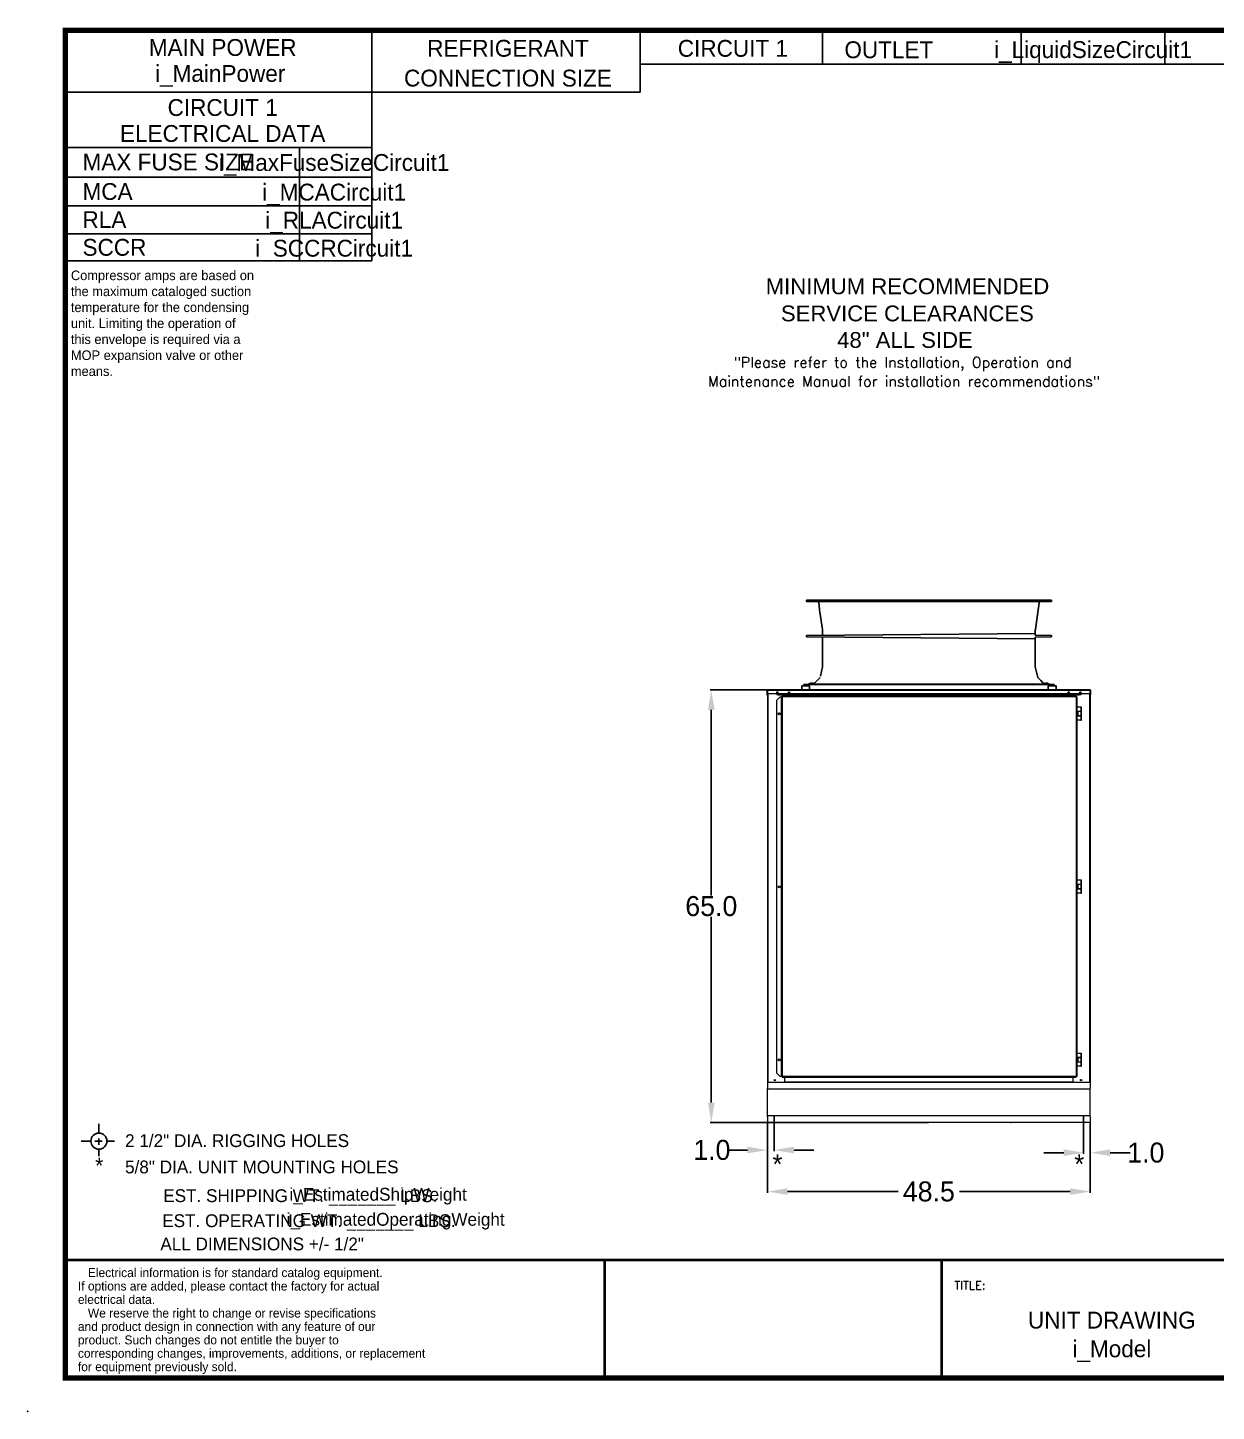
# Model space of a CAD drawing. Header units: inches. Extents: x 1284 to 1617, y -260 to -49.
# Drawn here: x 1283.8 to 1462.3, y -259.8 to -51.9 of the extents above; entities that cross this region are included whole.
import ezdxf
from ezdxf.enums import TextEntityAlignment as Align

# ---------------------------------------------------------------- set-up
doc = ezdxf.new("R2010")
doc.units = ezdxf.units.IN
doc.header["$MEASUREMENT"] = 0
doc.header["$PDSIZE"] = -1
for name, color, linetype in [('1F64', 7, 'Continuous'), ('C1E', 7, 'Continuous'), ('C1RC', 7, 'Continuous')]:
    doc.layers.add(name, color=color, linetype=linetype)
doc.styles.add('dimentions', font='arial.ttf')
doc.styles.add('SIMPLEX', font='SIMPLEX')
doc.dimstyles.get("Standard").update_dxf_attribs({"dimtxt": 3, "dimasz": 3, "dimexe": 0.18, "dimexo": 0.0625, "dimgap": 0.09, "dimtad": 0, "dimtih": 1, "dimtoh": 1, "dimdec": 1, "dimzin": 0, "dimdsep": 46, "dimtxsty": 'Standard', "dimcen": 0.09, "dimadec": 0, "dimazin": 0, "dimtfac": 1, "dimtdec": 1, "dimtofl": 0, "dimtmove": 0, "dimatfit": 3, "dimfxl": 1, "dimtolj": 1, "dimtzin": 0, "dimarcsym": 0})

# ---------------------------------------------------------------- blocks, each defined once
blk = doc.blocks.new('*D19')
at = {"color": 0, "lineweight": -2}
for p, q in [((1394.9, -216.47), (1394.9, -226.97)), ((1443.4, -216.47), (1443.4, -226.97)), ((1397.9, -226.79), (1414.56, -226.79)), ((1440.4, -226.79), (1423.74, -226.79))]:
    blk.add_line(p, q, dxfattribs=at)
at = {"color": 0}
for points in [[(1397.9, -226.29), (1397.9, -227.29), (1394.9, -226.79)], [(1440.4, -226.29), (1440.4, -227.29), (1443.4, -226.79)]]:
    blk.add_solid(points, dxfattribs=at)
at = {"layer": 'Defpoints', "color": 0}
for p in [(1394.9, -216.41), (1443.4, -216.41), (1443.4, -226.79)]:
    blk.add_point(p, dxfattribs=at)
at = {"color": 0, "insert": (1419.15, -226.79), "char_height": 3, "attachment_point": 5}
blk.add_mtext('\\A1;48.5', dxfattribs=at)
blk = doc.blocks.new('*D20')
at = {"color": 0, "lineweight": -2}
for p, q in [((1394.84, -151.41), (1386.3, -151.41)), ((1386.48, -154.41), (1386.48, -182.32)), ((1386.48, -213.41), (1386.48, -185.5)), ((1419.09, -216.41), (1386.3, -216.41))]:
    blk.add_line(p, q, dxfattribs=at)
at = {"color": 0}
for points in [[(1385.98, -154.41), (1386.98, -154.41), (1386.48, -151.41)], [(1385.98, -213.41), (1386.98, -213.41), (1386.48, -216.41)]]:
    blk.add_solid(points, dxfattribs=at)
at = {"layer": 'Defpoints', "color": 0}
for p in [(1386.48, -151.41), (1394.9, -151.41), (1419.15, -216.41)]:
    blk.add_point(p, dxfattribs=at)
at = {"color": 0, "insert": (1386.48, -183.91), "char_height": 3, "attachment_point": 5}
blk.add_mtext('\\A1;65.0', dxfattribs=at)
blk = doc.blocks.new('*D22')
at = {"color": 0, "lineweight": -2}
for p, q in [((1394.9, -216.37), (1394.9, -220.73)), ((1395.9, -217.47), (1395.9, -220.73)), ((1391.9, -220.55), (1388.9, -220.55)), ((1398.9, -220.55), (1401.9, -220.55))]:
    blk.add_line(p, q, dxfattribs=at)
at = {"color": 0}
for points in [[(1391.9, -220.05), (1391.9, -221.05), (1394.9, -220.55)], [(1398.9, -220.05), (1398.9, -221.05), (1395.9, -220.55)]]:
    blk.add_solid(points, dxfattribs=at)
at = {"layer": 'Defpoints', "color": 0}
for p in [(1394.9, -216.31), (1395.9, -217.41), (1394.9, -220.55)]:
    blk.add_point(p, dxfattribs=at)
at = {"color": 0, "insert": (1386.56, -220.55), "char_height": 3, "attachment_point": 5}
blk.add_mtext('\\A1;1.0', dxfattribs=at)
blk = doc.blocks.new('*D23')
at = {"color": 0, "lineweight": -2}
for p, q in [((1442.4, -217.47), (1442.4, -221.13)), ((1443.4, -216.54), (1443.4, -221.13)), ((1439.4, -220.95), (1436.4, -220.95)), ((1446.4, -220.95), (1449.4, -220.95))]:
    blk.add_line(p, q, dxfattribs=at)
at = {"color": 0}
for points in [[(1439.4, -220.45), (1439.4, -221.45), (1442.4, -220.95)], [(1446.4, -220.45), (1446.4, -221.45), (1443.4, -220.95)]]:
    blk.add_solid(points, dxfattribs=at)
at = {"layer": 'Defpoints', "color": 0}
for p in [(1442.4, -217.41), (1443.4, -216.47), (1443.4, -220.95)]:
    blk.add_point(p, dxfattribs=at)
at = {"color": 0, "insert": (1451.74, -220.95), "char_height": 3, "attachment_point": 5}
blk.add_mtext('\\A1;1.0', dxfattribs=at)

msp = doc.modelspace()

# ---------------------------------------------------------------- linework, layer by layer
at = {"color": 7, "linetype": 'Continuous', "lineweight": 15}
for p, q in [((1394.9, -151.49), (1394.82, -151.49)), ((1394.82, -151.49), (1394.82, -152.16)), ((1443.4, -151.41), (1394.9, -151.41)), ((1394.9, -151.49), (1394.9, -151.41)), ((1443.4, -151.49), (1394.9, -151.49)), ((1394.9, -152.02), (1394.9, -151.49)), ((1394.9, -151.49), (1394.9, -152.16)), ((1443.4, -151.49), (1443.4, -151.41)), ((1443.4, -152.02), (1443.4, -151.49)), ((1443.4, -152.16), (1443.4, -151.49)), ((1443.4, -151.49), (1443.47, -151.49)), ((1443.47, -152.16), (1443.47, -151.49)), ((1394.82, -152.16), (1394.9, -152.16)), ((1396.34, -152.02), (1394.9, -152.02)), ((1394.9, -152.02), (1394.9, -210.41)), ((1394.97, -152.02), (1394.97, -210.41)), ((1396.8, -152.47), (1396.3, -152.97)), ((1396.3, -209.01), (1396.3, -152.97)), ((1396.34, -152.02), (1396.34, -152.03)), ((1441.96, -152.02), (1396.34, -152.02)), ((1396.34, -152.03), (1396.34, -152.06)), ((1396.34, -152.03), (1441.96, -152.03)), ((1396.34, -152.06), (1396.34, -152.14)), ((1396.59, -152.08), (1396.34, -152.06)), ((1396.59, -152.15), (1396.34, -152.14)), ((1396.59, -152.08), (1396.59, -152.15)), ((1396.59, -152.08), (1441.71, -152.08)), ((1396.59, -152.15), (1441.71, -152.15)), ((1396.8, -152.47), (1397.04, -152.47)), ((1397.11, -152.47), (1397.04, -152.47)), ((1397.04, -152.47), (1397.04, -209.51)), ((1397.04, -209.51), (1397.04, -152.47)), ((1397.04, -152.47), (1397.04, -152.47)), ((1441.3, -152.39), (1397.11, -152.39)), ((1397.11, -152.39), (1397.11, -152.47)), ((1441.3, -152.47), (1397.11, -152.47)), ((1397.11, -152.47), (1397.11, -209.51)), ((1397.45, -152.15), (1397.45, -152.39)), ((1440.85, -152.39), (1440.85, -152.15)), ((1441.3, -152.47), (1441.3, -152.39)), ((1441.3, -152.47), (1441.3, -209.51)), ((1441.37, -152.47), (1441.3, -152.47)), ((1441.37, -152.47), (1441.37, -209.51)), ((1441.96, -152.06), (1441.71, -152.08)), ((1441.71, -152.08), (1441.71, -152.15)), ((1441.96, -152.14), (1441.71, -152.15)), ((1441.96, -152.03), (1441.96, -152.02)), ((1443.4, -152.02), (1441.96, -152.02)), ((1441.96, -152.06), (1441.96, -152.03)), ((1441.96, -152.06), (1441.96, -152.14)), ((1443.32, -210.41), (1443.32, -152.02)), ((1443.4, -152.02), (1443.4, -210.41)), ((1443.47, -152.16), (1443.4, -152.16)), ((1441.97, -154.02), (1441.37, -154.02)), ((1441.97, -154.65), (1441.37, -154.65)), ((1441.97, -155.32), (1441.37, -155.32)), ((1441.47, -154.67), (1441.47, -155.3)), ((1441.59, -154.67), (1441.47, -154.67)), ((1441.47, -155.3), (1441.59, -155.3)), ((1441.59, -155.3), (1441.59, -154.67)), ((1441.97, -154.67), (1441.59, -154.67)), ((1441.59, -155.3), (1441.97, -155.3)), ((1441.63, -154.67), (1441.63, -154.65)), ((1441.63, -155.32), (1441.63, -155.3)), ((1441.94, -154.65), (1441.94, -154.67)), ((1441.94, -155.3), (1441.94, -155.32)), ((1441.97, -154.02), (1441.97, -154.65)), ((1442.1, -154.02), (1441.97, -154.02)), ((1441.97, -154.65), (1442.1, -154.65)), ((1441.97, -154.67), (1441.97, -155.3)), ((1442.1, -154.67), (1441.97, -154.67)), ((1441.97, -155.3), (1442.1, -155.3)), ((1441.97, -155.32), (1441.97, -155.95)), ((1442.1, -155.32), (1441.97, -155.32)), ((1442.1, -154.65), (1442.1, -154.02)), ((1442.1, -155.3), (1442.1, -154.67)), ((1442.1, -155.95), (1442.1, -155.32)), ((1441.97, -155.95), (1441.37, -155.95)), ((1441.97, -155.95), (1442.1, -155.95)), ((1441.97, -180.02), (1441.37, -180.02)), ((1441.97, -180.65), (1441.37, -180.65)), ((1441.47, -180.67), (1441.47, -181.3)), ((1441.59, -180.67), (1441.47, -180.67)), ((1441.59, -181.3), (1441.59, -180.67)), ((1441.97, -180.67), (1441.59, -180.67)), ((1441.63, -180.67), (1441.63, -180.65)), ((1441.94, -180.65), (1441.94, -180.67)), ((1441.97, -180.02), (1441.97, -180.65)), ((1442.1, -180.02), (1441.97, -180.02)), ((1441.97, -180.65), (1442.1, -180.65)), ((1441.97, -180.67), (1441.97, -181.3)), ((1442.1, -180.67), (1441.97, -180.67)), ((1442.1, -180.65), (1442.1, -180.02)), ((1442.1, -181.3), (1442.1, -180.67)), ((1441.97, -181.32), (1441.37, -181.32)), ((1441.97, -181.95), (1441.37, -181.95)), ((1441.47, -181.3), (1441.59, -181.3)), ((1441.59, -181.3), (1441.97, -181.3)), ((1441.63, -181.32), (1441.63, -181.3)), ((1441.94, -181.3), (1441.94, -181.32)), ((1441.97, -181.3), (1442.1, -181.3)), ((1441.97, -181.32), (1441.97, -181.95)), ((1442.1, -181.32), (1441.97, -181.32)), ((1441.97, -181.95), (1442.1, -181.95)), ((1442.1, -181.95), (1442.1, -181.32)), ((1441.97, -206.02), (1441.37, -206.02)), ((1441.97, -206.65), (1441.37, -206.65)), ((1441.97, -207.32), (1441.37, -207.32)), ((1441.47, -206.67), (1441.47, -207.3)), ((1441.59, -206.67), (1441.47, -206.67)), ((1441.47, -207.3), (1441.59, -207.3)), ((1441.59, -207.3), (1441.59, -206.67)), ((1441.97, -206.67), (1441.59, -206.67)), ((1441.59, -207.3), (1441.97, -207.3)), ((1441.63, -206.67), (1441.63, -206.65)), ((1441.63, -207.32), (1441.63, -207.3)), ((1441.94, -206.65), (1441.94, -206.67)), ((1441.94, -207.3), (1441.94, -207.32)), ((1441.97, -206.02), (1441.97, -206.65)), ((1442.1, -206.02), (1441.97, -206.02)), ((1441.97, -206.65), (1442.1, -206.65)), ((1441.97, -206.67), (1441.97, -207.3)), ((1442.1, -206.67), (1441.97, -206.67)), ((1441.97, -207.3), (1442.1, -207.3)), ((1441.97, -207.32), (1441.97, -207.95)), ((1442.1, -207.32), (1441.97, -207.32)), ((1442.1, -206.65), (1442.1, -206.02)), ((1442.1, -207.3), (1442.1, -206.67)), ((1442.1, -207.95), (1442.1, -207.32)), ((1396.3, -209.01), (1396.8, -209.51)), ((1397.04, -209.51), (1396.8, -209.51)), ((1397.11, -209.51), (1397.04, -209.51)), ((1397.04, -209.51), (1397.04, -209.51)), ((1441.3, -209.51), (1397.11, -209.51)), ((1397.11, -209.51), (1397.11, -209.58)), ((1397.11, -209.58), (1441.3, -209.58)), ((1397.45, -209.58), (1397.45, -210.41)), ((1440.85, -210.41), (1440.85, -209.58)), ((1441.37, -209.51), (1441.3, -209.51)), ((1441.3, -209.58), (1441.3, -209.51)), ((1441.97, -207.95), (1441.37, -207.95)), ((1441.97, -207.95), (1442.1, -207.95)), ((1394.97, -210.41), (1394.9, -210.41)), ((1394.9, -210.41), (1394.9, -210.52)), ((1394.9, -210.52), (1394.9, -211.29)), ((1394.9, -215.54), (1394.9, -211.29)), ((1397.45, -210.41), (1394.97, -210.41)), ((1443.4, -211.41), (1394.97, -211.41)), ((1440.85, -210.34), (1397.45, -210.34)), ((1440.85, -210.41), (1397.45, -210.41)), ((1443.32, -210.41), (1440.85, -210.41)), ((1443.4, -210.41), (1443.32, -210.41)), ((1443.4, -210.41), (1443.4, -210.52)), ((1443.4, -210.52), (1443.4, -211.29)), ((1443.4, -215.54), (1443.4, -211.29)), ((1443.4, -215.41), (1394.9, -215.41)), ((1394.9, -215.54), (1394.9, -216.31)), ((1443.4, -215.54), (1443.4, -216.31)), ((1394.9, -216.31), (1394.9, -216.41)), ((1404.9, -216.41), (1394.9, -216.41)), ((1404.9, -216.41), (1406.76, -216.41)), ((1406.9, -216.41), (1406.76, -216.41)), ((1406.76, -216.41), (1406.76, -216.41)), ((1431.4, -216.41), (1406.9, -216.41)), ((1431.4, -216.41), (1431.53, -216.41)), ((1431.53, -216.41), (1431.53, -216.41)), ((1433.4, -216.41), (1431.53, -216.41)), ((1443.4, -216.41), (1433.4, -216.41)), ((1443.4, -216.31), (1443.4, -216.41))]:
    msp.add_line(p, q, dxfattribs=at)
at = {"color": 7}
for p, q in [((1395.9, -215.41), (1395.9, -217.41)), ((1442.4, -215.41), (1442.4, -217.41)), ((1394.9, -216.41), (1395.9, -216.41))]:
    msp.add_line(p, q, dxfattribs=at)
at = {"color": 7, "lineweight": 25}
for p, q in [((1294.5, -216.63), (1294.5, -217.9)), ((1291.85, -219.21), (1293.15, -219.21)), ((1293.89, -219.21), (1294.99, -219.21)), ((1294.5, -218.8), (1294.5, -219.77)), ((1295.73, -219.21), (1296.84, -219.21)), ((1294.5, -220.46), (1294.5, -221.46)), ((1370.47, -254.81), (1370.47, -237.09)), ((1421.09, -254.81), (1421.09, -237.09))]:
    msp.add_line(p, q, dxfattribs=at)
for points, const_width in [([(1289.47, -254.81), (1613.47, -254.81), (1613.47, -52.31), (1289.47, -52.31), (1289.47, -254.81)], 0.81), ([(1370.95, -237.09), (1289.47, -237.09)], 0.405), ([(1613.47, -237.09), (1370.47, -237.09), (1370.47, -254.81)], 0.405), ([(1421.09, -237.09), (1421.09, -254.81)], 0.405)]:
    msp.add_lwpolyline(points, dxfattribs=dict(at, const_width=const_width))
at = {"color": 7, "linetype": 'Continuous', "lineweight": 15}
for centre, radius in [((1396.4, -151.79), 0.0995), ((1398.15, -151.79), 0.0995), ((1440.15, -151.79), 0.0995), ((1441.9, -151.79), 0.0995), ((1396.66, -154.99), 0.156), ((1396.66, -180.99), 0.156), ((1396.66, -206.99), 0.156), ((1396.02, -210.04), 0.0995), ((1442.02, -210.04), 0.0995)]:
    msp.add_circle(centre, radius, dxfattribs=at)
at = {"color": 7, "lineweight": 25}
msp.add_circle((1294.5, -219.21), 1.21, dxfattribs=at)
at = {"color": 7, "linetype": 'Continuous', "lineweight": 15}
for centre, radius, start, end in [((1394.9, -151.49), 0.0757, 90, 180), ((1394.9, -151.49), 0.001, 90, 180), ((1443.4, -151.49), 0.0757, 0, 90), ((1443.4, -151.49), 0.001, 0, 90)]:
    msp.add_arc(centre, radius, start, end, dxfattribs=at)
at = {"color": 7, "lineweight": 25}
msp.add_point((1283.8, -259.81), dxfattribs=at)
at = {"layer": '1F64', "color": 7, "linetype": 'Continuous', "lineweight": 25}
for p, q in [((1400.76, -138.14), (1400.76, -137.91)), ((1432.18, -137.91), (1400.76, -137.91)), ((1401.41, -138.14), (1400.76, -138.14)), ((1432.18, -138.14), (1400.76, -138.14)), ((1402.46, -138.15), (1402.22, -138.15)), ((1402.68, -138.74), (1402.61, -138.29)), ((1402.75, -139.37), (1402.66, -138.74)), ((1437.57, -137.91), (1432.18, -137.91)), ((1437.57, -138.14), (1432.18, -138.14)), ((1435.67, -138.74), (1435.58, -139.37)), ((1435.71, -138.29), (1435.65, -138.74)), ((1436.11, -138.15), (1435.87, -138.15)), ((1437.57, -138.14), (1436.92, -138.14)), ((1437.57, -137.91), (1437.57, -138.14)), ((1403.16, -142.33), (1402.75, -139.37)), ((1435.58, -139.37), (1435.17, -142.33)), ((1400.76, -143.23), (1435.13, -142.93)), ((1400.76, -143.45), (1400.76, -143.23)), ((1435.13, -143.75), (1400.76, -143.45)), ((1403.2, -143.21), (1403.2, -142.87)), ((1435.13, -142.87), (1435.13, -143.21)), ((1435.13, -143.21), (1437.57, -143.23)), ((1437.57, -143.45), (1435.13, -143.47)), ((1437.57, -143.23), (1437.57, -143.45)), ((1403.2, -147.93), (1403.2, -143.47)), ((1435.13, -143.47), (1435.13, -147.93)), ((1402.36, -149.99), (1402.83, -149.53)), ((1403.2, -147.93), (1402.87, -149.36)), ((1435.13, -147.93), (1435.46, -149.36)), ((1435.46, -149.36), (1435.5, -149.53)), ((1435.5, -149.53), (1435.97, -149.99)), ((1400.07, -150.82), (1400.07, -151.41)), ((1400.07, -150.82), (1401.25, -150.82)), ((1401.25, -151.41), (1400.07, -151.41)), ((1400.36, -150.59), (1400.44, -150.59)), ((1400.36, -150.76), (1400.36, -150.59)), ((1400.38, -150.76), (1400.38, -150.59)), ((1400.44, -150.59), (1401.09, -150.58)), ((1401.09, -150.59), (1401.09, -150.51)), ((1401.09, -150.51), (1401.83, -150.51)), ((1401.09, -150.59), (1401.1, -150.59)), ((1401.1, -150.59), (1401.15, -150.59)), ((1401.25, -150.82), (1401.25, -151.41)), ((1437.08, -151.41), (1401.25, -151.41)), ((1401.29, -150.51), (1401.29, -150.48)), ((1401.29, -150.48), (1401.69, -150.48)), ((1401.44, -150.39), (1401.44, -150.39)), ((1401.69, -150.48), (1401.76, -150.48)), ((1402.04, -150.33), (1401.76, -150.48)), ((1401.76, -150.48), (1401.76, -150.51)), ((1401.83, -150.51), (1401.96, -150.51)), ((1401.96, -150.51), (1401.96, -150.59)), ((1436.37, -150.55), (1401.96, -150.55)), ((1401.96, -150.58), (1436.37, -150.58)), ((1402.38, -149.99), (1402.04, -150.33)), ((1402.13, -150.82), (1402.13, -150.82)), ((1436.28, -150.33), (1435.95, -149.99)), ((1436.57, -150.48), (1436.28, -150.33)), ((1436.37, -150.59), (1436.37, -150.51)), ((1436.37, -150.51), (1437.11, -150.51)), ((1436.57, -150.51), (1436.57, -150.48)), ((1436.57, -150.48), (1436.97, -150.48)), ((1436.7, -150.39), (1436.7, -150.39)), ((1436.71, -150.39), (1436.71, -150.39)), ((1436.76, -150.4), (1436.76, -150.39)), ((1436.79, -150.39), (1436.79, -150.39)), ((1436.86, -150.39), (1436.86, -150.39)), ((1436.89, -150.39), (1436.88, -150.39)), ((1436.88, -150.39), (1436.88, -150.4)), ((1436.89, -150.4), (1436.89, -150.39)), ((1436.9, -150.39), (1436.9, -150.39)), ((1436.9, -150.39), (1436.9, -150.39)), ((1436.97, -150.48), (1437.04, -150.48)), ((1437.04, -150.48), (1437.04, -150.51)), ((1437.08, -151.41), (1437.08, -150.82)), ((1437.08, -150.82), (1438.26, -150.82)), ((1438.26, -151.41), (1437.08, -151.41)), ((1437.11, -150.51), (1437.24, -150.51)), ((1437.17, -150.59), (1437.23, -150.59)), ((1437.23, -150.59), (1437.23, -150.59)), ((1437.24, -150.51), (1437.24, -150.59)), ((1437.24, -150.58), (1437.88, -150.59)), ((1437.88, -150.59), (1437.97, -150.59)), ((1437.95, -150.76), (1437.95, -150.59)), ((1437.97, -150.59), (1437.96, -150.76)), ((1437.97, -150.59), (1437.97, -150.59)), ((1438.26, -150.82), (1438.26, -151.41))]:
    msp.add_line(p, q, dxfattribs=at)
for centre, radius, start, end in [((1399.26, -142.87), 3.94, 0, 8.0002), ((1439.06, -142.87), 3.94, 171.9998, 180), ((1401.52, -150.69), 0.316, 111.9486, 137.4745), ((1401.52, -150.69), 0.316, 42.5255, 68.0156), ((1437.9, -150.76), 0.0591, 270, 359)]:
    msp.add_arc(centre, radius, start, end, dxfattribs=at)
for points, knots in [([(1402.22, -138.15), (1402.17, -138.15), (1402.08, -138.15), (1401.95, -138.15), (1401.82, -138.14), (1401.71, -138.14), (1401.6, -138.14), (1401.52, -138.14), (1401.46, -138.14), (1401.42, -138.14), (1401.41, -138.14), (1401.41, -138.14), (1401.41, -138.14)], [0, 0, 0, 0, 0.107042, 0.217187, 0.324229, 0.434374, 0.541414, 0.651557, 0.758592, 0.868733, 0.975764, 1, 1, 1, 1]), ([(1401.53, -138.14), (1401.53, -138.14), (1401.54, -138.14), (1401.58, -138.14), (1401.65, -138.14), (1401.73, -138.14), (1401.82, -138.14), (1401.9, -138.14), (1401.97, -138.14), (1402.02, -138.14), (1402.04, -138.14), (1402.04, -138.14), (1402.03, -138.14), (1401.99, -138.14), (1401.93, -138.14), (1401.84, -138.14), (1401.76, -138.14), (1401.67, -138.14), (1401.6, -138.14), (1401.55, -138.14), (1401.53, -138.14), (1401.53, -138.14), (1401.53, -138.14)], [0, 0, 0, 0, 0.053685, 0.107368, 0.161055, 0.214742, 0.268432, 0.322121, 0.375809, 0.429494, 0.483179, 0.5, 0.553685, 0.607369, 0.661055, 0.714742, 0.768431, 0.822121, 0.875809, 0.929494, 0.983179, 1, 1, 1, 1]), ([(1402.46, -138.15), (1402.48, -138.15), (1402.51, -138.16), (1402.56, -138.18), (1402.59, -138.22), (1402.61, -138.26), (1402.61, -138.28), (1402.61, -138.29)], [0, 0, 0, 0, 0.237768, 0.475541, 0.713069, 0.950081, 1, 1, 1, 1]), ([(1404.2, -138.14), (1404.19, -138.14), (1404.17, -138.14), (1404.18, -138.14), (1404.22, -138.14), (1404.28, -138.14), (1404.36, -138.14), (1404.45, -138.14), (1404.53, -138.14), (1404.61, -138.14), (1404.65, -138.14), (1404.68, -138.14), (1404.69, -138.14), (1404.68, -138.14), (1404.64, -138.14), (1404.58, -138.14), (1404.5, -138.14), (1404.42, -138.14), (1404.33, -138.14), (1404.26, -138.14), (1404.22, -138.14), (1404.2, -138.14), (1404.2, -138.14)], [0, 0, 0, 0, 0.053684, 0.107369, 0.161054, 0.214742, 0.268431, 0.32212, 0.375808, 0.429494, 0.483178, 0.5, 0.553684, 0.607369, 0.661055, 0.714742, 0.768431, 0.82212, 0.875808, 0.929494, 0.983179, 1, 1, 1, 1]), ([(1409.14, -138.14), (1409.12, -138.14), (1409.08, -138.14), (1409.06, -138.14), (1409.07, -138.14), (1409.1, -138.14), (1409.16, -138.14), (1409.24, -138.14), (1409.32, -138.14), (1409.41, -138.14), (1409.47, -138.14), (1409.52, -138.14), (1409.56, -138.14), (1409.58, -138.14), (1409.57, -138.14), (1409.54, -138.14), (1409.48, -138.14), (1409.41, -138.14), (1409.32, -138.14), (1409.23, -138.14), (1409.17, -138.14), (1409.15, -138.14), (1409.14, -138.14)], [0, 0, 0, 0, 0.053685, 0.107369, 0.161054, 0.214742, 0.268431, 0.32212, 0.375808, 0.429494, 0.483179, 0.5, 0.553684, 0.607369, 0.661054, 0.714742, 0.768431, 0.82212, 0.875808, 0.929494, 0.983179, 1, 1, 1, 1]), ([(1429.1, -138.14), (1429.08, -138.14), (1429.02, -138.14), (1428.93, -138.14), (1428.85, -138.14), (1428.79, -138.14), (1428.76, -138.14), (1428.75, -138.14), (1428.77, -138.14), (1428.81, -138.14), (1428.87, -138.14), (1428.93, -138.14), (1428.99, -138.14), (1429.08, -138.14), (1429.16, -138.14), (1429.22, -138.14), (1429.26, -138.14), (1429.27, -138.14), (1429.25, -138.14), (1429.2, -138.14), (1429.15, -138.14), (1429.11, -138.14), (1429.1, -138.14)], [0, 0, 0, 0, 0.053684, 0.107369, 0.161054, 0.214742, 0.268431, 0.32212, 0.375808, 0.429494, 0.483178, 0.5, 0.553684, 0.607369, 0.661055, 0.714742, 0.768431, 0.82212, 0.875808, 0.929494, 0.983179, 1, 1, 1, 1]), ([(1434.08, -138.14), (1434.05, -138.14), (1434.01, -138.14), (1433.92, -138.14), (1433.84, -138.14), (1433.75, -138.14), (1433.69, -138.14), (1433.65, -138.14), (1433.63, -138.14), (1433.65, -138.14), (1433.68, -138.14), (1433.73, -138.14), (1433.78, -138.14), (1433.87, -138.14), (1433.95, -138.14), (1434.03, -138.14), (1434.1, -138.14), (1434.14, -138.14), (1434.15, -138.14), (1434.14, -138.14), (1434.11, -138.14), (1434.08, -138.14), (1434.08, -138.14)], [0, 0, 0, 0, 0.053685, 0.107369, 0.161054, 0.214742, 0.268431, 0.32212, 0.375808, 0.429494, 0.483179, 0.5, 0.553684, 0.607369, 0.661054, 0.714742, 0.768431, 0.82212, 0.875808, 0.929494, 0.983179, 1, 1, 1, 1]), ([(1435.71, -138.29), (1435.72, -138.27), (1435.73, -138.23), (1435.76, -138.19), (1435.8, -138.16), (1435.84, -138.15), (1435.86, -138.15), (1435.87, -138.15)], [0, 0, 0, 0, 0.236553, 0.473094, 0.709954, 0.947343, 1, 1, 1, 1]), ([(1436.92, -138.14), (1436.92, -138.14), (1436.92, -138.14), (1436.89, -138.14), (1436.83, -138.14), (1436.76, -138.14), (1436.67, -138.14), (1436.56, -138.14), (1436.44, -138.15), (1436.3, -138.15), (1436.19, -138.15), (1436.13, -138.15), (1436.11, -138.15)], [0, 0, 0, 0, 0.085907, 0.192945, 0.303087, 0.410126, 0.520268, 0.62731, 0.737455, 0.844501, 0.954651, 1, 1, 1, 1]), ([(1436.78, -138.14), (1436.76, -138.14), (1436.74, -138.14), (1436.66, -138.14), (1436.58, -138.14), (1436.49, -138.14), (1436.41, -138.14), (1436.34, -138.14), (1436.3, -138.14), (1436.28, -138.14), (1436.29, -138.14), (1436.31, -138.14), (1436.35, -138.14), (1436.41, -138.14), (1436.5, -138.14), (1436.58, -138.14), (1436.67, -138.14), (1436.73, -138.14), (1436.78, -138.14), (1436.8, -138.14), (1436.79, -138.14), (1436.78, -138.14), (1436.78, -138.14)], [0, 0, 0, 0, 0.053684, 0.107369, 0.161054, 0.214742, 0.268431, 0.32212, 0.375808, 0.429494, 0.483179, 0.5, 0.553684, 0.607368, 0.661054, 0.714742, 0.768431, 0.82212, 0.875808, 0.929494, 0.983178, 1, 1, 1, 1]), ([(1400.36, -150.59), (1400.36, -150.59), (1400.36, -150.59), (1400.36, -150.59), (1400.36, -150.59)], [0, 0, 0, 0, 0.999997, 1, 1, 1, 1]), ([(1400.36, -150.59), (1400.36, -150.59), (1400.36, -150.59), (1400.37, -150.59), (1400.37, -150.59), (1400.38, -150.59)], [0, 0, 0, 0, 0.5, 0.5, 1, 1, 1, 1]), ([(1400.36, -150.76), (1400.36, -150.77), (1400.36, -150.78), (1400.37, -150.79), (1400.38, -150.8), (1400.39, -150.81), (1400.39, -150.81), (1400.41, -150.82), (1400.42, -150.82), (1400.42, -150.82)], [0, 0, 0, 0, 0.25, 0.25, 0.5, 0.5, 0.75, 0.75, 1, 1, 1, 1]), ([(1400.44, -150.82), (1400.43, -150.82), (1400.42, -150.82), (1400.4, -150.8), (1400.38, -150.79), (1400.38, -150.77), (1400.38, -150.76)], [0, 0, 0, 0, 0.250003, 0.500004, 0.750006, 1, 1, 1, 1]), ([(1401.15, -150.59), (1401.18, -150.59), (1401.21, -150.59), (1401.26, -150.59), (1401.26, -150.59), (1401.28, -150.59), (1401.29, -150.59), (1401.32, -150.59), (1401.34, -150.59), (1401.38, -150.59), (1401.39, -150.59), (1401.41, -150.59), (1401.42, -150.59), (1401.46, -150.59), (1401.48, -150.59), (1401.51, -150.59), (1401.53, -150.59), (1401.55, -150.59), (1401.56, -150.59), (1401.6, -150.59), (1401.62, -150.59), (1401.65, -150.59), (1401.66, -150.59), (1401.69, -150.59), (1401.7, -150.59), (1401.73, -150.59), (1401.75, -150.59), (1401.79, -150.59), (1401.8, -150.59), (1401.84, -150.59), (1401.85, -150.59), (1401.88, -150.59), (1401.89, -150.59), (1401.92, -150.59), (1401.93, -150.59), (1401.94, -150.59), (1401.95, -150.59), (1401.95, -150.59), (1401.96, -150.59), (1401.96, -150.59)], [0, 0, 0, 0, 0.125, 0.125, 0.15625, 0.15625, 0.1875, 0.1875, 0.25, 0.25, 0.28125, 0.28125, 0.3125, 0.3125, 0.375, 0.375, 0.40625, 0.40625, 0.4375, 0.4375, 0.5, 0.5, 0.53125, 0.53125, 0.5625, 0.5625, 0.625, 0.625, 0.6875, 0.6875, 0.75, 0.75, 0.8125, 0.8125, 0.875, 0.875, 0.9375, 0.9375, 1, 1, 1, 1]), ([(1401.4, -150.4), (1401.4, -150.4), (1401.4, -150.4), (1401.4, -150.4), (1401.41, -150.4), (1401.41, -150.39), (1401.42, -150.39), (1401.43, -150.39), (1401.43, -150.39)], [0, 0, 0, 0, 0.014816, 0.128804, 0.369196, 0.609467, 0.853324, 1, 1, 1, 1]), ([(1401.44, -150.39), (1401.44, -150.39), (1401.44, -150.39), (1401.44, -150.39), (1401.43, -150.39), (1401.43, -150.39), (1401.43, -150.39)], [0, 0, 0, 0, 0.327625, 0.645743, 0.962962, 1, 1, 1, 1]), ([(1401.44, -150.39), (1401.44, -150.39), (1401.44, -150.39), (1401.45, -150.39), (1401.46, -150.4), (1401.47, -150.4), (1401.48, -150.39), (1401.5, -150.39), (1401.5, -150.39), (1401.51, -150.39)], [0, 0, 0, 0, 0.095307, 0.250124, 0.40119, 0.547904, 0.692937, 0.839576, 1, 1, 1, 1]), ([(1401.54, -150.39), (1401.53, -150.39), (1401.53, -150.39), (1401.52, -150.39), (1401.51, -150.39), (1401.51, -150.39)], [0, 0, 0, 0, 0.5, 0.5, 1, 1, 1, 1]), ([(1401.54, -150.39), (1401.54, -150.39), (1401.55, -150.39), (1401.56, -150.39), (1401.58, -150.4), (1401.59, -150.4), (1401.6, -150.39), (1401.6, -150.39), (1401.6, -150.39), (1401.6, -150.39)], [0, 0, 0, 0, 0.154655, 0.309459, 0.460521, 0.607228, 0.75226, 0.898895, 1, 1, 1, 1]), ([(1401.62, -150.39), (1401.61, -150.39), (1401.61, -150.39), (1401.6, -150.39), (1401.6, -150.39), (1401.6, -150.39)], [0, 0, 0, 0, 0.336266, 0.673008, 1, 1, 1, 1]), ([(1401.6, -150.39), (1401.6, -150.39), (1401.6, -150.39), (1401.6, -150.39), (1401.6, -150.39)], [0, 0, 0, 0, 0.722606, 1, 1, 1, 1]), ([(1401.62, -150.39), (1401.62, -150.39), (1401.63, -150.39), (1401.64, -150.39), (1401.64, -150.4), (1401.64, -150.4), (1401.64, -150.4)], [0, 0, 0, 0, 0.310012, 0.620284, 0.923072, 1, 1, 1, 1]), ([(1436.38, -150.59), (1436.38, -150.59), (1436.38, -150.59), (1436.43, -150.59), (1436.53, -150.59), (1436.66, -150.59), (1436.81, -150.59), (1436.95, -150.59), (1437.05, -150.59), (1437.12, -150.59), (1437.15, -150.59), (1437.17, -150.59)], [0, 0, 0, 0, 0.08774, 0.218186, 0.348637, 0.479093, 0.609552, 0.740009, 0.870464, 0.911349, 1, 1, 1, 1]), ([(1436.57, -150.47), (1436.59, -150.46), (1436.61, -150.44), (1436.65, -150.41), (1436.68, -150.4), (1436.7, -150.39)], [0, 0, 0, 0, 0.351375, 0.742096, 1, 1, 1, 1]), ([(1436.69, -150.4), (1436.69, -150.4), (1436.69, -150.4), (1436.69, -150.4), (1436.7, -150.39), (1436.71, -150.39), (1436.72, -150.39), (1436.72, -150.39)], [0, 0, 0, 0, 0.0732586, 0.3003068, 0.5247839, 0.751732, 1, 1, 1, 1]), ([(1436.7, -150.39), (1436.71, -150.39), (1436.71, -150.39), (1436.71, -150.39), (1436.71, -150.39), (1436.71, -150.39)], [0, 0, 0, 0, 0.352869, 0.706243, 1, 1, 1, 1]), ([(1436.74, -150.39), (1436.74, -150.39), (1436.74, -150.39), (1436.74, -150.39), (1436.73, -150.39), (1436.73, -150.39), (1436.72, -150.39), (1436.72, -150.39)], [0, 0, 0, 0, 0.246496, 0.493367, 0.733073, 0.972083, 1, 1, 1, 1]), ([(1436.74, -150.39), (1436.75, -150.39), (1436.75, -150.39), (1436.76, -150.39), (1436.77, -150.4), (1436.78, -150.4), (1436.79, -150.39), (1436.81, -150.39), (1436.81, -150.39), (1436.82, -150.39)], [0, 0, 0, 0, 0.145992, 0.292129, 0.434742, 0.573234, 0.710145, 0.848574, 1, 1, 1, 1]), ([(1436.76, -150.39), (1436.76, -150.39), (1436.76, -150.39), (1436.75, -150.39), (1436.75, -150.39)], [0, 0, 0, 0, 0.874189, 1, 1, 1, 1]), ([(1436.76, -150.39), (1436.77, -150.39), (1436.77, -150.39), (1436.78, -150.39), (1436.79, -150.39), (1436.79, -150.39)], [0, 0, 0, 0, 0.5, 0.5, 1, 1, 1, 1]), ([(1436.8, -150.39), (1436.8, -150.39), (1436.8, -150.39), (1436.8, -150.39), (1436.79, -150.39)], [0, 0, 0, 0, 0.095383, 1, 1, 1, 1]), ([(1436.84, -150.39), (1436.84, -150.39), (1436.84, -150.39), (1436.83, -150.39), (1436.82, -150.39), (1436.82, -150.39), (1436.82, -150.39), (1436.82, -150.39)], [0, 0, 0, 0, 0.246483, 0.493347, 0.733061, 0.972099, 1, 1, 1, 1]), ([(1436.84, -150.39), (1436.85, -150.39), (1436.86, -150.39), (1436.87, -150.39), (1436.88, -150.4), (1436.89, -150.4), (1436.9, -150.4), (1436.9, -150.39), (1436.9, -150.39), (1436.9, -150.39)], [0, 0, 0, 0, 0.175487, 0.351146, 0.522558, 0.601245, 0.767206, 0.93307, 1, 1, 1, 1]), ([(1436.86, -150.39), (1436.86, -150.39), (1436.86, -150.39), (1436.86, -150.39), (1436.86, -150.39)], [0, 0, 0, 0, 0.874185, 1, 1, 1, 1]), ([(1436.86, -150.39), (1436.87, -150.39), (1436.87, -150.39), (1436.87, -150.39), (1436.88, -150.39), (1436.88, -150.39), (1436.88, -150.39), (1436.88, -150.39)], [0, 0, 0, 0, 0.2464974, 0.4933322, 0.7330389, 0.972083, 1, 1, 1, 1]), ([(1436.89, -150.39), (1436.89, -150.39), (1436.89, -150.39), (1436.9, -150.39), (1436.9, -150.39), (1436.9, -150.39)], [0, 0, 0, 0, 0.1143518, 0.9074961, 1, 1, 1, 1]), ([(1436.9, -150.39), (1436.91, -150.39), (1436.91, -150.39), (1436.91, -150.39), (1436.91, -150.39)], [0, 0, 0, 0, 0.874699, 1, 1, 1, 1]), ([(1436.9, -150.39), (1436.9, -150.39), (1436.9, -150.39), (1436.9, -150.39), (1436.9, -150.39)], [0, 0, 0, 0, 0.4996563, 1, 1, 1, 1]), ([(1436.91, -150.39), (1436.93, -150.4), (1436.96, -150.41), (1437, -150.44), (1437.03, -150.47), (1437.04, -150.48)], [0, 0, 0, 0, 0.327422, 0.724009, 1, 1, 1, 1]), ([(1437.24, -150.59), (1437.25, -150.59), (1437.28, -150.59), (1437.35, -150.59), (1437.41, -150.59), (1437.46, -150.59), (1437.5, -150.59), (1437.52, -150.59), (1437.52, -150.59), (1437.51, -150.59), (1437.48, -150.59), (1437.43, -150.59), (1437.37, -150.59), (1437.3, -150.59), (1437.26, -150.59), (1437.24, -150.59)], [0, 0, 0, 0, 0.056542, 0.140133, 0.223723, 0.307311, 0.390897, 0.474479, 0.500668, 0.584253, 0.667837, 0.751422, 0.835011, 0.918601, 1, 1, 1, 1]), ([(1437.89, -150.82), (1437.9, -150.82), (1437.9, -150.82), (1437.92, -150.81), (1437.92, -150.81), (1437.93, -150.8), (1437.94, -150.79), (1437.94, -150.78), (1437.95, -150.77), (1437.95, -150.76)], [0, 0, 0, 0, 0.25, 0.25, 0.5, 0.5, 0.75, 0.75, 1, 1, 1, 1]), ([(1437.95, -150.59), (1437.95, -150.59), (1437.96, -150.59), (1437.96, -150.59), (1437.97, -150.59), (1437.97, -150.59)], [0, 0, 0, 0, 0.5, 0.5, 1, 1, 1, 1])]:
    msp.add_open_spline(points, degree=3, knots=knots, dxfattribs=at)
for points in [[(1400.38, -150.76), (1400.37, -150.76), (1400.36, -150.76), (1400.36, -150.76)], [(1436.7, -150.39), (1436.7, -150.39), (1436.69, -150.39), (1436.69, -150.39)], [(1437.96, -150.76), (1437.96, -150.76), (1437.96, -150.76), (1437.95, -150.76)]]:
    msp.add_open_spline(points, degree=3, dxfattribs=at)
at = {"layer": 'C1E', "color": 7, "lineweight": 25}
for p, q in [((1335.51, -52.31), (1335.51, -86.95)), ((1335.51, -61.58), (1289.47, -61.58)), ((1335.51, -69.93), (1289.72, -69.93)), ((1324.61, -69.93), (1324.61, -86.95)), ((1289.71, -74.36), (1335.51, -74.36)), ((1289.6, -78.68), (1335.51, -78.68)), ((1289.39, -82.89), (1335.51, -82.89)), ((1289.4, -86.95), (1335.51, -86.95))]:
    msp.add_line(p, q, dxfattribs=at)
at = {"layer": 'C1RC', "color": 7, "lineweight": 25}
for p, q in [((1335.51, -61.58), (1335.51, -52.31)), ((1375.8, -57.38), (1375.8, -52.31)), ((1403.16, -57.38), (1403.16, -52.31)), ((1433.01, -57.38), (1433.01, -52.31)), ((1454.61, -57.38), (1454.61, -52.31)), ((1454.61, -57.38), (1375.8, -57.38)), ((1375.8, -57.38), (1375.8, -61.6)), ((1454.61, -57.38), (1520.34, -57.38)), ((1335.58, -61.59), (1375.8, -61.6))]:
    msp.add_line(p, q, dxfattribs=at)

# ---------------------------------------------------------------- texts
at = {"color": 7, "lineweight": 25}
for s, height, style, p in [('MINIMUM RECOMMENDED', 2.376, 'dimentions', (1394.65, -91.95)), ('SERVICE CLEARANCES', 2.376, 'dimentions', (1396.93, -96.03)), ('48" ALL SIDE ', 2.376, 'dimentions', (1405.38, -100.02)), ('TITLE:', 1.266, 'SIMPLEX', (1422.99, -241.52))]:
    msp.add_text(s, height=height, dxfattribs=dict(at, style=style)).set_placement(p)
at = {"color": 7, "lineweight": 25, "style": 'SIMPLEX'}
for s, p in [('"Please refer to the Installation, Operation and', (1415.22, -102.98)), ('Maintenance Manual for installation recommendations"', (1415.41, -105.84))]:
    msp.add_text(s, height=1.5777, dxfattribs=at).set_placement(p, align=Align.CENTER)
at = {"color": 7, "lineweight": 25}
for s, height, p in [('2 1/2" DIA. RIGGING HOLES', 1.9237, (1298.43, -220.1)), ('5/8" DIA. UNIT MOUNTING HOLES', 1.9237, (1298.43, -224.05)), ('   Electrical information is for standard catalog equipment.', 1.3443, (1291.35, -239.64)), ('If options are added, please contact the factory for actual', 1.3443, (1291.35, -241.66)), ('electrical data.', 1.3443, (1291.35, -243.67)), ('   We reserve the right to change or revise specifications', 1.3443, (1291.35, -245.72)), ('and product design in connection with any feature of our', 1.3443, (1291.35, -247.73)), ('product. Such changes do not entitle the buyer to', 1.3443, (1291.35, -249.75)), ('corresponding changes, improvements, additions, or replacement ', 1.3443, (1291.35, -251.76)), ('for equipment previously sold.', 1.3443, (1291.35, -253.78))]:
    msp.add_text(s, height=height, dxfattribs=at).set_placement(p)
for s, height, p in [('*', 2.37, (1294.55, -224.08)), ('EST. SHIPPING WT. _______ LBS.', 1.9237, (1324.75, -228.37)), ('i_EstimatedShipWeight', 1.926, (1336.44, -228.16)), ('EST. OPERATING WT. _______ LBS.', 1.9237, (1326.03, -232.13)), ('i_EstimatedOperatingWeight', 1.9237, (1339.07, -231.92)), ('ALL DIMENSIONS +/- 1/2"', 1.9237, (1319.02, -235.62)), ('UNIT DRAWING', 2.5312, (1446.64, -247.37)), ('i_Model', 2.531, (1446.64, -251.68))]:
    msp.add_text(s, height=height, dxfattribs=at).set_placement(p, align=Align.CENTER)
at = {"color": 7}
msp.add_text('*', height=2.89, dxfattribs=at).set_placement((1395.67, -224.1))
at = {"color": 7, "text_generation_flag": 2}
msp.add_text('*', height=2.89, dxfattribs=at).set_placement((1442.5, -224.1))
at = {"color": 7, "insert": (1289.76, -88.4), "char_height": 1.44, "attachment_point": 1}
msp.add_mtext_dynamic_manual_height_columns(' Compressor amps are based on \\P the maximum cataloged suction \\P temperature for the condensing \\P unit. Limiting the operation of \\P this envelope is required via a \\P MOP expansion valve or other \\P means.', width=45.7799, gutter_width=144.43, heights=[29.63], dxfattribs=at)
at = {"layer": 'C1E', "color": 7, "lineweight": 25}
for s, height, p in [('MAIN POWER', 2.531, (1313.09, -56.15)), ('i_MainPower', 2.5312, (1312.72, -60.05)), ('CIRCUIT 1', 2.531, (1313.09, -65.17)), ('ELECTRICAL DATA', 2.5312, (1313.09, -69.07)), ('i_MaxFuseSizeCircuit1', 2.5312, (1329.83, -73.43)), ('i_MCACircuit1', 2.5312, (1329.83, -77.88)), ('i_RLACircuit1', 2.5312, (1329.83, -82.1)), ('i_SCCRCircuit1', 2.5312, (1329.83, -86.31))]:
    msp.add_text(s, height=height, dxfattribs=at).set_placement(p, align=Align.CENTER)
for s, height, p in [('MAX FUSE SIZE', 2.5312, (1292.04, -73.35)), ('MCA', 2.531, (1292.04, -77.79)), ('RLA', 2.531, (1292.04, -82.01)), ('SCCR', 2.531, (1292.04, -86.18))]:
    msp.add_text(s, height=height, dxfattribs=at).set_placement(p)
at = {"layer": 'C1RC', "color": 7, "lineweight": 25}
for s, height, p in [('REFRIGERANT', 2.5312, (1355.94, -56.27)), ('CIRCUIT 1', 2.531, (1389.72, -56.28)), ('i_LiquidSizeCircuit1', 2.5312, (1443.81, -56.47)), ('CONNECTION SIZE', 2.5312, (1355.94, -60.75))]:
    msp.add_text(s, height=height, dxfattribs=at).set_placement(p, align=Align.CENTER)
msp.add_text('OUTLET', height=2.531, dxfattribs=at).set_placement((1406.47, -57.25), align=Align.BOTTOM_LEFT)

# ---------------------------------------------------------------- dimensions: what is measured, and where the dimension line sits
at = {"color": 7}
dim = msp.add_linear_dim(base=(1386.48, -151.41), p1=(1419.15, -216.41), p2=(1394.9, -151.41), angle=90, dimstyle='Standard', override={"dimrnd": 0}, dxfattribs=at)
dim.commit()
dim.dimension.update_dxf_attribs({"geometry": '*D20', "text_midpoint": (1386.48, -183.91)})
for base, p1, p2, picture, middle in [((1394.9, -220.55), (1395.9, -217.41), (1394.9, -216.31), '*D22', (1386.56, -220.55)), ((1443.4, -226.79), (1394.9, -216.41), (1443.4, -216.41), '*D19', (1419.15, -226.79)), ((1443.4, -220.95), (1442.4, -217.41), (1443.4, -216.47), '*D23', (1451.74, -220.95))]:
    dim = msp.add_linear_dim(base=base, p1=p1, p2=p2, dimstyle='Standard', dxfattribs=at)
    dim.commit()
    dim.dimension.update_dxf_attribs({"geometry": picture, "text_midpoint": middle})

doc.saveas('drawing.dxf')
